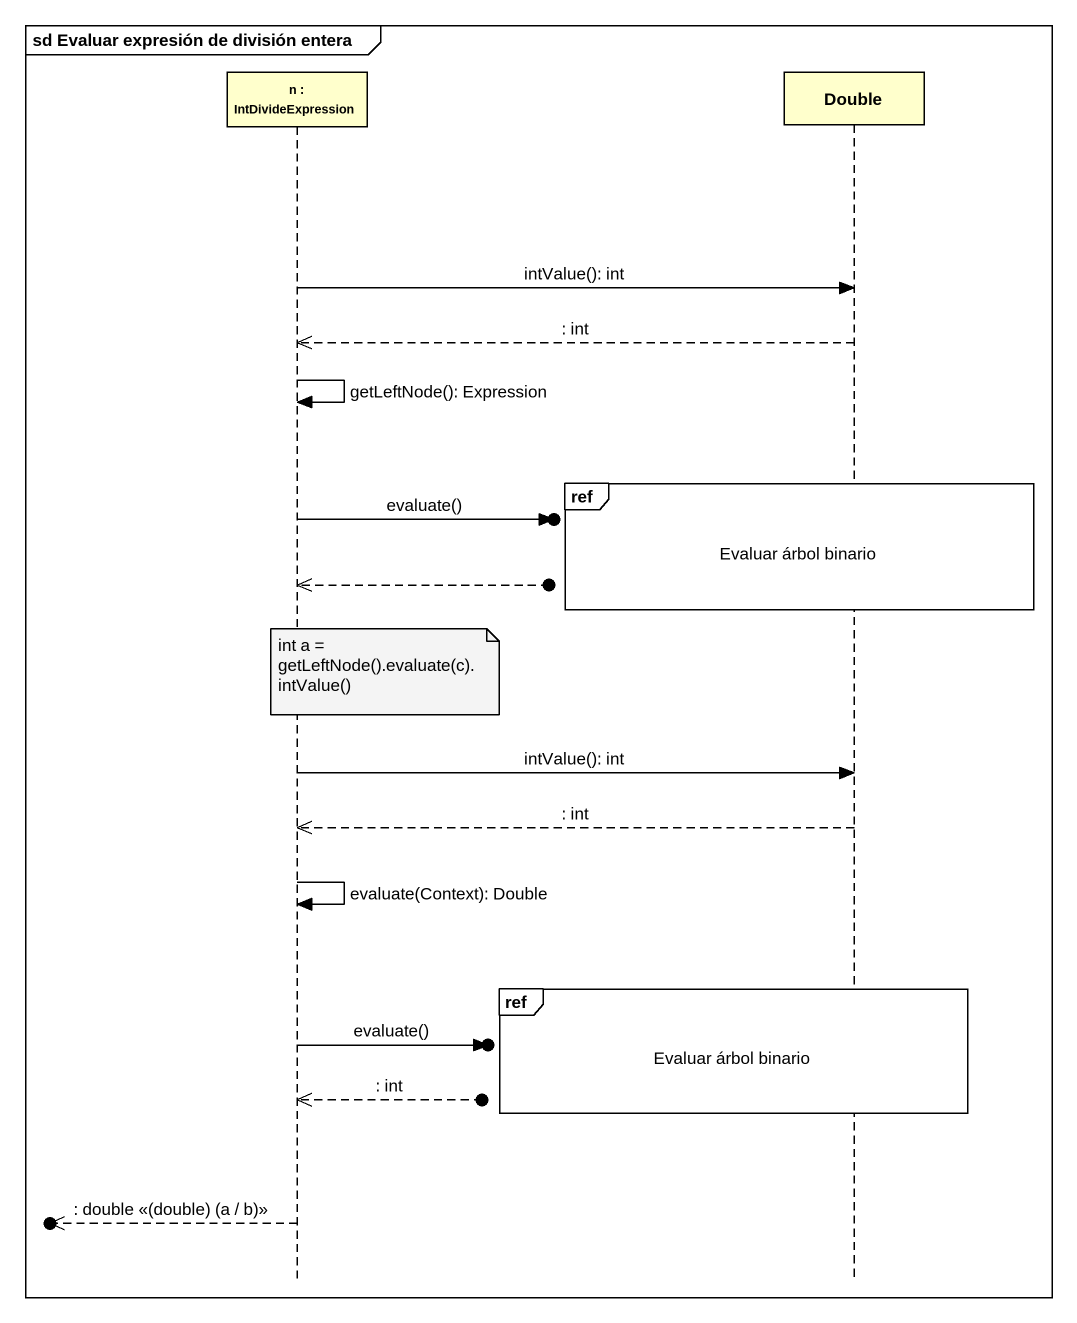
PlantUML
@startuml
mainframe sd Evaluar expresión de división entera
hide footbox
participant "n : IntDivideExpression" as n
participant Double

n -> Double : intValue(): int
Double -->> n : : int
n -> n : getLeftNode(): Expression
ref over Double : Evaluar árbol binario
n ->o] : evaluate()
n <<--o]
note over n : int a = getLeftNode().evaluate(c).intValue()
n -> Double : intValue(): int
Double -->> n : : int
n -> n : evaluate(Context): Double
ref over Double : Evaluar árbol binario
n ->o] : evaluate()
n <<--o] : : int
[o<<-- n : : double <<(double) (a / b)>>
@enduml
